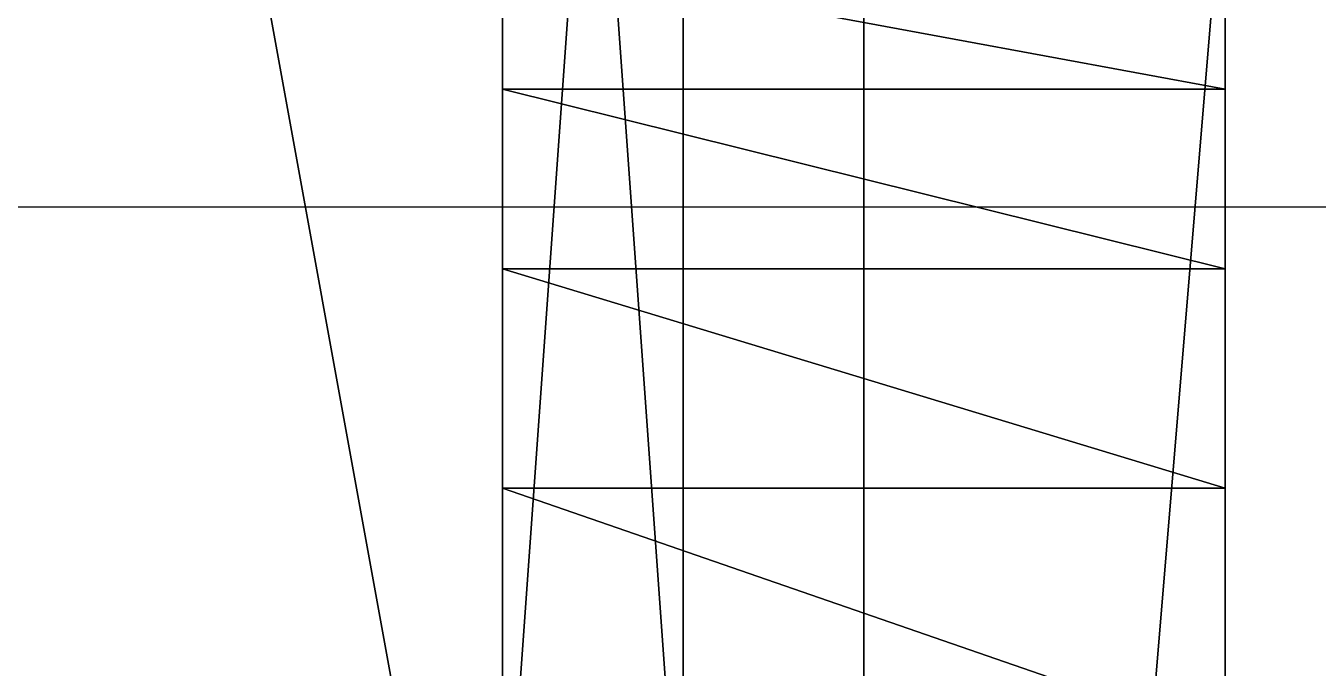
# Model space of a CAD drawing. Header units: metres. Extents: x -124 to 60, y -56 to 44.
# Drawn here: x 6.681 to 10.257, y -34.276 to -32.499 of the extents above; entities that cross this region are included whole.
import ezdxf

# ---------------------------------------------------------------- set-up
doc = ezdxf.new("R2010")
doc.units = ezdxf.units.M

msp = doc.modelspace()

# ---------------------------------------------------------------- linework, layer by layer
for points in [[(60, 44, 20), (10, 44, 20), (10, -56, 20)], [(10, -56, 20), (60, -56, 20), (60, 44, 20)], [(8, -36, 10), (8, -14, 10), (4, -14, 10)], [(4, -14, 10), (4, -36, 10), (8, -36, 10)], [(-13, -24, -6), (-13, -33, -6), (27, -33, -6)], [(27, -33, -6), (27, -24, -6), (-13, -24, -6)], [(8, -38, 20), (8, -28, 20), (8, -28, 17)], [(8, -28, 17), (8, -36, 17), (8, -38, 20)], [(8, -36, 14), (8, -28, 14), (8, -28, 11)], [(8, -28, 11), (8, -38, 11), (8, -36, 14)], [(8.5, -35, 17), (8, -35, 17), (8, -28, 17)], [(8, -28, 17), (8.5, -28, 17), (8.5, -35, 17)], [(8.5, -28, 14), (8, -28, 14), (8, -35, 14)], [(8, -35, 14), (8.5, -35, 14), (8.5, -28, 14)], [(8, -38, 10), (8, -38, 11), (8, -28, 11)], [(8, -28, 11), (8, -28, 10), (8, -38, 10)], [(19, -38, 20), (19, -28, 20), (9, -28, 20)], [(9, -28, 20), (9, -38, 20), (19, -38, 20)], [(9, -28, 11), (19, -28, 11), (19, -38, 11)], [(19, -38, 11), (9, -38, 11), (9, -28, 11)], [(8, -56, 24), (10, -56, 24), (10, -32, 24)], [(10, -32, 24), (8, -32, 24), (8, -56, 24)], [(8, -38, 20), (8, -38, 24), (8, -32, 24)], [(8, -32, 24), (8, -32, 20), (8, -38, 20)], [(8, -56, 36), (8, -56, 46), (8, -32, 46)], [(8, -32, 46), (8, -32, 36), (8, -56, 36)], [(8, -32, 32), (8, -32, 36), (8, -42, 36)], [(8, -42, 36), (8, -42, 32), (8, -32, 32)], [(8, -33.1716, 30.8284), (8, -33.1716, 32), (8, -32, 32)], [(8, -32, 32), (8, -32, 30.8284), (8, -33.1716, 30.8284)], [(8, -32, 30.8284), (8, -32, 30.4749), (8, -32.908, 30.5376)], [(8, -32.908, 30.5376), (8, -33.1716, 30.8284), (8, -32, 30.8284)], [(8, -32, 30.4749), (8, -32, 30.1213), (8, -32.6741, 30.2223)], [(8, -32.6741, 30.2223), (8, -32.908, 30.5376), (8, -32, 30.4749)], [(8, -32.4723, 29.8856), (8, -32.6741, 30.2223), (8, -32, 30.1213)], [(10, -32.6741, 30.2223), (10, -32.3045, 29.5307), (8, -32.3045, 29.5307)], [(8, -32.3045, 29.5307), (8, -32.6741, 30.2223), (10, -32.6741, 30.2223)], [(10, -33.1716, 30.8284), (10, -32.6741, 30.2223), (8, -32.6741, 30.2223)], [(8, -32.6741, 30.2223), (8, -33.1716, 30.8284), (10, -33.1716, 30.8284)], [(10, -33.7777, 31.3259), (10, -33.1716, 30.8284), (8, -33.1716, 30.8284)], [(8, -33.1716, 30.8284), (8, -33.7777, 31.3259), (10, -33.7777, 31.3259)], [(8, -33.4624, 31.092), (8, -33.5251, 32), (8, -33.1716, 32)], [(8, -33.1716, 32), (8, -33.1716, 30.8284), (8, -33.4624, 31.092)], [(8, -33.5251, 32), (8, -33.4624, 31.092), (8, -33.7777, 31.3259)], [(8, -33.7777, 31.3259), (8, -33.8787, 32), (8, -33.5251, 32)], [(10, -34.4693, 31.6955), (10, -33.7777, 31.3259), (8, -33.7777, 31.3259)], [(8, -33.7777, 31.3259), (8, -34.4693, 31.6955), (10, -34.4693, 31.6955)], [(8, -33.8787, 32), (8, -33.7777, 31.3259), (8, -34.1144, 31.5277)], [(8, -34.1144, 31.5277), (8, -34.2322, 32), (8, -33.8787, 32)], [(8, -34.2322, 32), (8, -34.1144, 31.5277), (8, -34.4693, 31.6955)], [(8, -34.4693, 31.6955), (8, -34.5858, 32), (8, -34.2322, 32)]]:
    msp.add_3dface(points)

doc.saveas('drawing.dxf')
